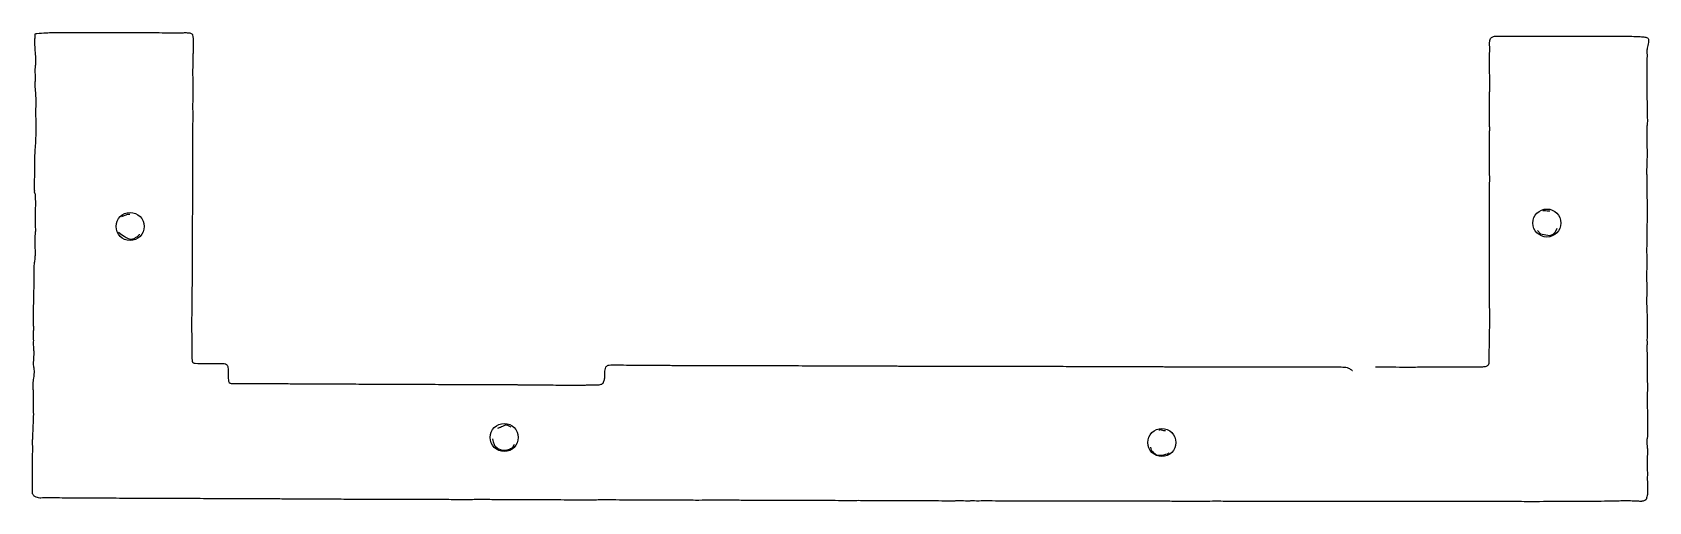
# Model space of a CAD drawing. Header units: millimetres. Extents: x -173 to 0, y 2 to 52.
import ezdxf

# ---------------------------------------------------------------- set-up
doc = ezdxf.new("R2010")
doc.units = ezdxf.units.MM
doc.linetypes.add('CENTERX2', pattern=[20.32, 12.7, -2.54, 2.54, -2.54])

msp = doc.modelspace()

# ---------------------------------------------------------------- linework, layer by layer
at = {"color": 7, "linetype": 'CENTERX2', "flags": 128}
msp.add_lwpolyline([(-11.98, 30.6), (-11.65, 30.24), (-11.65, 30.24), (-11.65, 30.24), (-11.65, 30.24), (-11.65, 30.24), (-11.65, 30.24), (-11.65, 30.24), (-11.65, 30.24), (-11.65, 30.24), (-11.65, 30.24), (-11.65, 30.24), (-11.64, 30.23), (-11.63, 30.23), (-10.67, 30.06), (-10.65, 30.06), (-10.3, 30.19), (-10.03, 30.45), (-9.85, 30.83)], dxfattribs=at)
at = {"color": 7, "linetype": 'Continuous'}
for centre in [(-10.96, 31.39), (-162.63, 31.02), (-122.58, 8.44), (-52.18, 7.9)]:
    msp.add_circle(centre, 1.5, dxfattribs=at)
for points, knots in [([(-29.3, 16.01), (-27.41, 15.98), (-25.68, 15.98), (-24.99, 15.98), (-24.52, 15.99), (-23.96, 15.99), (-23.84, 15.98), (-23.36, 15.99), (-22.78, 15.99), (-21.73, 15.99), (-20.84, 15.99), (-19.49, 16), (-18.9, 15.99), (-18.37, 15.99), (-18.12, 15.99), (-17.78, 16.02), (-17.4, 16.05), (-17.13, 16.29), (-17.12, 16.42), (-17.13, 16.58), (-17.13, 16.64), (-17.13, 16.7), (-17.13, 16.81), (-17.14, 17.08), (-17.13, 17.88), (-17.1, 18.44), (-17.09, 19.51), (-17.08, 20.49), (-17.08, 21.45), (-17.08, 21.66), (-17.08, 21.98), (-17.09, 22.45), (-17.1, 22.97), (-17.1, 23.53), (-17.09, 25.01), (-17.09, 26.14), (-17.12, 27.43), (-17.1, 28.59), (-17.12, 29.56), (-17.09, 30.97), (-17.1, 32.69), (-17.08, 33.84), (-17.1, 34.61), (-17.09, 35.25), (-17.08, 36.2), (-17.09, 37.06), (-17.09, 37.59), (-17.1, 38.79), (-17.09, 39.43), (-17.09, 40.14), (-17.1, 40.6), (-17.09, 40.98), (-17.08, 41.52), (-17.09, 42), (-17.09, 42.24), (-17.1, 42.85), (-17.1, 44.96), (-17.09, 45.47), (-17.07, 45.7), (-17.06, 46.14), (-17.06, 46.61), (-17.09, 47.28), (-17.1, 48.13), (-17.09, 48.91), (-17.09, 49.54), (-17.08, 49.81), (-17.08, 50.17), (-17.08, 50.23), (-17.08, 50.23), (-17.09, 50.32), (-17.1, 50.43), (-17.1, 50.47), (-17.1, 50.51), (-17.09, 51.08), (-16.83, 51.35), (-16.37, 51.4), (-16.05, 51.39), (-15.62, 51.39), (-15.03, 51.39), (-14.62, 51.39), (-14.22, 51.39), (-13.29, 51.39), (-12.64, 51.39), (-12.14, 51.39), (-10.41, 51.39), (-9.53, 51.4), (-8.66, 51.39), (-8.06, 51.39), (-6.89, 51.39), (-5.64, 51.39), (-4.54, 51.39), (-3.57, 51.4), (-2.37, 51.38), (-1.85, 51.37), (-1.24, 51.35), (-0.67, 51.33), (-0.31, 51.27), (-0.14, 51.18), (-0.06, 50.96), (-0.07, 50.72), (-0.18, 50.3), (-0.28, 49.83), (-0.23, 49.44), (-0.22, 49.33), (-0.26, 48.96), (-0.27, 48.72), (-0.26, 48.13), (-0.26, 47.44), (-0.25, 45.51), (-0.23, 42.57), (-0.2, 42.46), (-0.19, 42.44), (-0.19, 42.44), (-0.19, 42.43), (-0.19, 42.39), (-0.24, 41.91), (-0.25, 41.73), (-0.28, 41.43), (-0.25, 40.8), (-0.28, 40.11), (-0.24, 39.44), (-0.23, 38.65), (-0.26, 37.61), (-0.29, 37.13), (-0.28, 36.5), (-0.24, 35.86), (-0.25, 34.33), (-0.23, 33.05), (-0.23, 31.78), (-0.26, 30.75), (-0.24, 30.08), (-0.25, 29.76), (-0.26, 29.66), (-0.26, 29.44), (-0.27, 29.22), (-0.28, 28.81), (-0.28, 28), (-0.26, 27.28), (-0.29, 25.8), (-0.29, 25.16), (-0.24, 24.44), (-0.28, 23.51), (-0.29, 22.87), (-0.24, 21.7), (-0.23, 21.54), (-0.22, 21.48), (-0.22, 21.27), (-0.22, 21.19), (-0.23, 21.17), (-0.24, 21.15), (-0.24, 21.11), (-0.24, 21.03), (-0.23, 20.79), (-0.24, 20.54), (-0.24, 20.51), (-0.24, 20.48), (-0.24, 20.36), (-0.24, 20.24), (-0.21, 19.55), (-0.21, 19.43), (-0.21, 19.41), (-0.21, 19.39), (-0.21, 19.34), (-0.25, 19.01), (-0.24, 18.67), (-0.23, 18.59), (-0.22, 18.57), (-0.24, 18.37), (-0.26, 17.89), (-0.22, 17.2), (-0.22, 16.61), (-0.22, 15.68), (-0.22, 15.21), (-0.21, 14.73), (-0.2, 13.84), (-0.21, 12.85), (-0.21, 12.52), (-0.21, 11.88), (-0.2, 11.08), (-0.2, 10.29), (-0.19, 9.59), (-0.18, 8.87), (-0.2, 8.49), (-0.21, 8.39), (-0.28, 8.16), (-0.25, 7.81), (-0.24, 7.62), (-0.21, 7.21), (-0.2, 7.19), (-0.2, 7.18), (-0.2, 7.16), (-0.2, 7.05), (-0.2, 6.86), (-0.2, 6.58), (-0.22, 6.27), (-0.21, 5.94), (-0.22, 5.58), (-0.21, 4.95), (-0.19, 4.35), (-0.23, 3.95), (-0.17, 3.51), (-0.18, 2.89), (-0.18, 2.62), (-0.18, 2.4), (-0.27, 1.95), (-0.35, 1.8), (-0.38, 1.76), (-0.64, 1.63), (-0.72, 1.61), (-0.75, 1.61), (-0.8, 1.61), (-0.93, 1.6), (-1.34, 1.63), (-1.93, 1.65), (-2.64, 1.65), (-3.12, 1.65), (-3.87, 1.62), (-4.87, 1.61), (-6.58, 1.59), (-8.52, 1.58), (-10.13, 1.58), (-11.64, 1.57), (-13.6, 1.57), (-15.36, 1.59), (-16.82, 1.57), (-18.6, 1.58), (-20.23, 1.58), (-21.74, 1.58), (-23.16, 1.57), (-24.28, 1.59), (-25.81, 1.59), (-26.09, 1.58), (-26.54, 1.58), (-26.86, 1.57), (-27.41, 1.58), (-28.07, 1.59), (-28.75, 1.6), (-29.65, 1.59), (-32.28, 1.61), (-32.97, 1.6), (-33.83, 1.61), (-34.26, 1.6), (-34.88, 1.6), (-35.28, 1.6), (-35.42, 1.6), (-35.44, 1.6), (-35.62, 1.6), (-35.87, 1.6), (-36.09, 1.59), (-36.61, 1.59), (-37.36, 1.58), (-38.41, 1.59), (-39.57, 1.59), (-40.78, 1.61), (-42.02, 1.6), (-42.95, 1.6), (-43.95, 1.6), (-44.97, 1.6), (-45.77, 1.61), (-46.81, 1.61), (-48.11, 1.6), (-50.26, 1.6), (-51.62, 1.61), (-52.33, 1.62), (-53.2, 1.62), (-54.35, 1.61), (-55.59, 1.62), (-57.19, 1.62), (-58.36, 1.63), (-59.46, 1.63), (-60.5, 1.63), (-61.67, 1.63), (-62.41, 1.63), (-63.22, 1.63), (-64.03, 1.63), (-66, 1.63), (-68, 1.64), (-69.42, 1.64), (-71.2, 1.65), (-71.4, 1.65), (-71.93, 1.64), (-71.98, 1.64), (-71.99, 1.64), (-71.99, 1.64), (-72, 1.64), (-72.35, 1.65), (-72.57, 1.65), (-72.75, 1.64), (-72.76, 1.64), (-72.77, 1.64), (-72.83, 1.64), (-73.34, 1.64), (-73.58, 1.65), (-74, 1.65), (-74.08, 1.65), (-74.46, 1.64), (-74.85, 1.64), (-75.27, 1.64), (-75.41, 1.64), (-75.42, 1.64), (-75.54, 1.64), (-76.21, 1.65), (-76.76, 1.65), (-77.93, 1.66), (-78.91, 1.65), (-79.46, 1.65), (-80.11, 1.66), (-81.14, 1.67), (-82.34, 1.67), (-83.35, 1.67), (-84.24, 1.68), (-84.93, 1.68), (-86.33, 1.67), (-87.41, 1.69), (-88.79, 1.69), (-89.63, 1.68), (-91.05, 1.7), (-92.69, 1.7), (-94.21, 1.71), (-96.02, 1.7), (-97.51, 1.72), (-99.2, 1.72), (-100.52, 1.72), (-102.31, 1.71), (-103.84, 1.73), (-104.74, 1.74), (-105.59, 1.73), (-106.51, 1.73), (-107.11, 1.73), (-108.7, 1.73), (-110.6, 1.75), (-111.27, 1.77), (-111.92, 1.76), (-112.53, 1.75), (-113.1, 1.75), (-115.19, 1.75), (-117.19, 1.75), (-119.28, 1.77), (-120.75, 1.77), (-122.39, 1.77), (-123.17, 1.78), (-124.53, 1.79), (-125.48, 1.8), (-126.36, 1.77), (-127.78, 1.78), (-129.73, 1.8), (-131.15, 1.81), (-131.67, 1.8), (-132, 1.8), (-132.07, 1.8), (-132.7, 1.81), (-132.92, 1.81), (-133.36, 1.81), (-133.7, 1.81), (-134.26, 1.8), (-134.67, 1.8), (-134.94, 1.81), (-137.31, 1.81), (-139.57, 1.82), (-141.6, 1.83), (-143.3, 1.84), (-145.07, 1.85), (-146.8, 1.86), (-148.56, 1.87), (-150.76, 1.86), (-152, 1.86), (-154.62, 1.9), (-156.67, 1.89), (-160.48, 1.92), (-163.78, 1.92), (-166.27, 1.96), (-169.36, 1.96), (-170.9, 1.97), (-171.74, 1.98), (-172.11, 1.96), (-172.36, 1.96), (-172.74, 2.06), (-172.92, 2.19), (-173.05, 2.38), (-173.07, 2.42), (-173.07, 2.43), (-173.08, 2.47), (-173.1, 3.29), (-173.08, 3.58), (-173.08, 4.24), (-173.07, 5.5), (-173.07, 6.41), (-173.06, 6.92), (-173.05, 7.18), (-173.06, 7.57), (-173.07, 7.76), (-173.07, 8.1), (-173.03, 8.75), (-173.02, 9.2), (-173.02, 9.42), (-172.95, 10.49), (-172.95, 11.1), (-172.98, 11.31), (-172.95, 11.88), (-172.99, 12.13), (-172.97, 12.27), (-172.96, 12.43), (-172.96, 12.61), (-172.97, 13.08), (-172.98, 13.35), (-172.99, 13.51), (-173, 13.8), (-173.01, 14.23), (-172.93, 14.99), (-172.82, 15.51), (-172.98, 16.14), (-172.96, 16.55), (-172.92, 17.22), (-172.9, 17.65), (-172.93, 17.81), (-172.96, 17.98), (-172.95, 18.19), (-172.97, 18.61), (-172.95, 18.76), (-172.96, 18.96), (-172.98, 19.49), (-172.98, 19.52), (-172.97, 19.59), (-172.97, 19.69), (-172.96, 19.78), (-172.95, 20.03), (-172.96, 20.6), (-172.98, 21.05), (-173, 21.63), (-172.94, 22.79), (-172.95, 23.9), (-172.88, 24.87), (-172.93, 26.03), (-172.88, 27.18), (-172.83, 27.29), (-172.8, 27.58), (-172.76, 28.13), (-172.76, 28.49), (-172.8, 28.74), (-172.83, 29.8), (-172.73, 30.35), (-172.74, 30.79), (-172.78, 31.8), (-172.78, 32.66), (-172.72, 33.29), (-172.76, 34.21), (-172.75, 34.45), (-172.81, 34.58), (-172.85, 34.64), (-172.86, 34.71), (-172.84, 34.83), (-172.87, 35.15), (-172.86, 35.64), (-172.85, 36.11), (-172.84, 36.76), (-172.84, 37.1), (-172.83, 37.44), (-172.84, 37.94), (-172.83, 38.45), (-172.83, 38.58), (-172.8, 38.96), (-172.76, 39.62), (-172.71, 40.32), (-172.68, 41.26), (-172.67, 41.92), (-172.69, 42.56), (-172.75, 43.37), (-172.67, 43.85), (-172.72, 45.13), (-172.74, 45.59), (-172.81, 46.07), (-172.79, 46.4), (-172.72, 47.06), (-172.77, 47.3), (-172.8, 47.8), (-172.8, 47.89), (-172.74, 48.26), (-172.72, 48.53), (-172.75, 49.69), (-172.83, 50.36), (-172.82, 50.92), (-172.8, 51.49), (-172.79, 51.57), (-172.79, 51.61), (-172.79, 51.63), (-172.78, 51.64), (-172.73, 51.66), (-171.92, 51.75), (-170.26, 51.79), (-168.52, 51.8), (-167.4, 51.78), (-165.82, 51.77), (-164.39, 51.79), (-162.84, 51.77), (-161.11, 51.77), (-159.36, 51.76), (-158.59, 51.75), (-157.86, 51.74), (-157.42, 51.74), (-156.61, 51.77), (-156.43, 51.75), (-156.23, 51.73), (-156.12, 51.7), (-155.95, 51.55), (-155.95, 51.54), (-155.95, 51.54), (-155.95, 51.54), (-155.89, 51.2), (-155.88, 50.89), (-155.89, 50.24), (-155.89, 49.89), (-155.89, 49.79), (-155.91, 49.11), (-155.91, 48.85), (-155.91, 48.74), (-155.91, 48.34), (-155.93, 47.98), (-155.94, 47.73), (-155.94, 47.21), (-155.92, 46.83), (-155.92, 46.3), (-155.91, 45.78), (-155.91, 45.77), (-155.91, 45.77), (-155.91, 45.76), (-155.91, 45.72), (-155.92, 45.59), (-155.93, 45.34), (-155.92, 45.18), (-155.93, 44.84), (-155.93, 44.57), (-155.94, 44.04), (-155.93, 43.14), (-155.92, 42.53), (-155.93, 42.25), (-155.95, 41.57), (-155.96, 38.93), (-155.95, 36.45), (-155.94, 34.87), (-155.96, 33.17), (-155.98, 31.48), (-155.98, 29.57), (-156, 28.46), (-155.99, 26.67), (-155.99, 25.67), (-156.01, 24.38), (-156.01, 22.99), (-156.05, 21.31), (-156.04, 20.01), (-156.04, 18.26), (-156.04, 16.71), (-155.96, 16.51), (-155.89, 16.43), (-155.83, 16.41), (-155.25, 16.34), (-155.07, 16.36), (-154.64, 16.37), (-153.96, 16.37), (-153.4, 16.36), (-152.95, 16.37), (-152.58, 16.37), (-152.3, 16.29), (-152.19, 16.14), (-152.15, 15.93), (-152.14, 15.55), (-152.15, 14.97), (-152.1, 14.41), (-151.98, 14.28), (-151.86, 14.23), (-151.56, 14.21), (-149.57, 14.22), (-147.53, 14.2), (-146.8, 14.2), (-145.96, 14.2), (-144.95, 14.2), (-144.38, 14.18), (-142.83, 14.18), (-141.56, 14.17), (-140.41, 14.17), (-138.98, 14.17), (-138, 14.16), (-136.5, 14.15), (-134.31, 14.15), (-132.69, 14.15), (-131.27, 14.13), (-129.29, 14.13), (-128.16, 14.11), (-127.35, 14.11), (-126.31, 14.11), (-125.65, 14.11), (-124.75, 14.11), (-124.02, 14.11), (-123.43, 14.11), (-122.86, 14.1), (-122.49, 14.09), (-121.96, 14.1), (-121.23, 14.1), (-121.14, 14.1), (-121.13, 14.09), (-121.04, 14.09), (-120.89, 14.09), (-120.58, 14.09), (-120.06, 14.09), (-119.76, 14.07), (-119.58, 14.07), (-119.5, 14.08), (-119.31, 14.06), (-118.93, 14.07), (-118.5, 14.07), (-117.74, 14.06), (-116.5, 14.05), (-115.92, 14.05), (-114.72, 14.04), (-114.02, 14.05), (-113.35, 14.07), (-113.1, 14.07), (-112.7, 14.06), (-112.26, 14.1), (-112.01, 14.2), (-111.9, 14.46), (-111.79, 14.84), (-111.82, 15.48), (-111.75, 15.98), (-111.52, 16.17), (-111.25, 16.21), (-109.58, 16.2), (-107.95, 16.18), (-107.68, 16.16), (-107.34, 16.18), (-106.92, 16.18), (-106.71, 16.18), (-106.7, 16.18), (-106.53, 16.18), (-106.04, 16.17), (-105.59, 16.17), (-105.28, 16.17), (-104.62, 16.16), (-104.29, 16.16), (-103.93, 16.16), (-103.2, 16.15), (-102.51, 16.15), (-101.55, 16.15), (-100.91, 16.14), (-100.31, 16.16), (-99.6, 16.15), (-99.46, 16.15), (-98.83, 16.15), (-97.82, 16.14), (-96.77, 16.15), (-95.48, 16.14), (-93.95, 16.13), (-92.79, 16.13), (-91.38, 16.13), (-89.78, 16.12), (-88.96, 16.11), (-87.93, 16.11), (-87.13, 16.11), (-86.25, 16.1), (-84.65, 16.11), (-83.33, 16.1), (-82.71, 16.1), (-82.26, 16.1), (-82.08, 16.1), (-81.76, 16.1), (-81.25, 16.1), (-81.04, 16.1), (-80.71, 16.09), (-80.08, 16.09), (-79.52, 16.09), (-79.13, 16.08), (-78.34, 16.09), (-77.3, 16.09), (-75.4, 16.09), (-73.72, 16.08), (-72.71, 16.07), (-72.14, 16.07), (-71.91, 16.06), (-71.39, 16.06), (-70.97, 16.07), (-70.4, 16.07), (-69.77, 16.07), (-69.52, 16.06), (-69.29, 16.07), (-68.88, 16.06), (-68.2, 16.07), (-67.45, 16.06), (-66.42, 16.06), (-65.68, 16.06), (-64.44, 16.06), (-64.14, 16.06), (-63.1, 16.06), (-62.04, 16.05), (-60.79, 16.05), (-59.91, 16.05), (-58.33, 16.04), (-56.94, 16.03), (-56.06, 16.03), (-55.52, 16.02), (-54.64, 16.03), (-53.95, 16.02), (-53.09, 16.02), (-52.49, 16.02), (-51.94, 16.02), (-51.08, 16.01), (-50.31, 16.01), (-50.16, 16.01), (-49.54, 16.01), (-49.12, 16.01), (-48.92, 16.01), (-47.84, 16.02), (-46.19, 16.01), (-45.57, 16), (-45.29, 16), (-45.2, 16), (-44.74, 16.01), (-44.18, 16), (-43.75, 16), (-43.23, 16), (-42.79, 16), (-41.61, 16), (-40.83, 16), (-40.17, 16), (-39.69, 16), (-38.63, 16), (-38.34, 15.99), (-37.92, 16), (-37.32, 16), (-36.84, 15.99), (-36.49, 15.99), (-35.68, 16), (-34.44, 16), (-33.59, 16), (-33.01, 15.99), (-32.69, 15.98), (-32.35, 15.96), (-31.96, 15.73), (-31.81, 15.63), (-31.78, 15.61), (-31.77, 15.6), (-31.77, 15.6), (-31.77, 15.6), (-31.77, 15.6)], [0, 0, 0, 0, 0.003663, 0.007002, 0.008345, 0.009254, 0.010345, 0.010574, 0.011506, 0.012629, 0.014676, 0.016399, 0.019014, 0.020148, 0.02118, 0.021663, 0.022325, 0.023071, 0.02376, 0.024014, 0.024331, 0.024439, 0.024553, 0.024775, 0.025299, 0.026849, 0.027934, 0.030013, 0.031913, 0.033774, 0.034185, 0.034798, 0.035718, 0.036717, 0.037815, 0.040668, 0.042858, 0.045375, 0.047608, 0.049499, 0.052226, 0.055574, 0.057788, 0.059286, 0.060526, 0.062381, 0.064049, 0.065065, 0.067388, 0.068634, 0.070009, 0.070907, 0.071634, 0.072684, 0.073626, 0.07408, 0.07526, 0.079367, 0.080357, 0.080789, 0.081654, 0.082563, 0.083869, 0.085512, 0.08702, 0.088236, 0.088762, 0.089458, 0.089582, 0.089587, 0.089762, 0.089974, 0.090047, 0.090132, 0.091236, 0.091965, 0.092858, 0.093471, 0.09432, 0.095447, 0.09626, 0.097036, 0.098837, 0.100096, 0.101055, 0.10442, 0.106126, 0.107798, 0.108977, 0.111246, 0.113661, 0.115788, 0.117685, 0.120008, 0.121019, 0.122202, 0.123308, 0.124006, 0.124388, 0.124832, 0.125306, 0.126151, 0.127076, 0.127846, 0.128061, 0.128781, 0.129243, 0.130392, 0.13172, 0.135468, 0.141156, 0.141386, 0.141423, 0.14143, 0.141437, 0.141516, 0.142461, 0.1428, 0.143401, 0.144611, 0.145956, 0.147246, 0.14878, 0.15081, 0.151732, 0.152964, 0.154211, 0.157162, 0.159649, 0.162117, 0.164113, 0.165405, 0.166025, 0.166217, 0.166655, 0.167082, 0.167865, 0.169437, 0.170832, 0.173703, 0.174959, 0.176343, 0.178151, 0.179388, 0.181672, 0.181971, 0.182089, 0.182502, 0.182646, 0.182703, 0.182748, 0.182809, 0.182977, 0.18343, 0.183915, 0.183982, 0.18403, 0.184275, 0.184506, 0.185853, 0.186086, 0.186121, 0.186149, 0.186258, 0.186896, 0.187564, 0.187709, 0.187749, 0.188138, 0.189068, 0.190418, 0.191563, 0.193352, 0.194269, 0.19521, 0.196922, 0.198844, 0.199487, 0.200727, 0.202284, 0.203813, 0.205172, 0.206558, 0.207301, 0.207492, 0.207964, 0.208641, 0.209006, 0.209802, 0.209856, 0.209866, 0.209903, 0.210127, 0.210493, 0.211029, 0.211629, 0.212283, 0.212967, 0.2142, 0.215367, 0.216147, 0.217004, 0.218199, 0.218718, 0.219146, 0.220047, 0.220368, 0.220474, 0.221029, 0.221197, 0.221249, 0.221343, 0.221587, 0.222394, 0.223537, 0.224918, 0.225835, 0.227303, 0.229246, 0.232548, 0.236311, 0.239433, 0.242371, 0.246173, 0.249585, 0.252406, 0.255867, 0.259017, 0.261941, 0.264704, 0.266874, 0.269847, 0.270381, 0.27125, 0.271878, 0.272935, 0.274223, 0.275533, 0.277278, 0.282379, 0.283722, 0.285394, 0.286229, 0.287415, 0.288207, 0.288465, 0.288509, 0.28886, 0.289344, 0.289761, 0.290787, 0.292233, 0.294267, 0.296515, 0.298856, 0.30126, 0.303075, 0.305001, 0.306981, 0.308546, 0.31056, 0.313066, 0.317254, 0.319887, 0.321267, 0.322952, 0.325172, 0.327583, 0.330672, 0.33294, 0.335087, 0.337105, 0.339372, 0.340804, 0.342381, 0.343942, 0.34777, 0.35164, 0.354398, 0.357852, 0.358226, 0.359251, 0.359358, 0.359366, 0.35937, 0.359393, 0.360075, 0.360493, 0.360858, 0.360874, 0.360888, 0.361005, 0.361996, 0.362467, 0.36328, 0.363426, 0.36417, 0.364922, 0.365736, 0.366005, 0.366027, 0.366257, 0.367549, 0.368629, 0.370901, 0.372788, 0.37385, 0.375123, 0.377115, 0.379447, 0.381403, 0.383125, 0.384461, 0.387175, 0.389272, 0.391948, 0.393582, 0.396322, 0.399506, 0.402462, 0.405965, 0.408857, 0.412142, 0.414693, 0.41817, 0.421136, 0.422866, 0.424531, 0.4263, 0.427471, 0.430559, 0.43424, 0.435541, 0.436795, 0.43798, 0.439076, 0.443128, 0.447022, 0.451063, 0.45392, 0.457089, 0.458616, 0.461251, 0.463089, 0.4648, 0.467548, 0.471325, 0.474072, 0.475083, 0.475731, 0.475873, 0.477081, 0.477511, 0.478356, 0.479029, 0.480102, 0.480901, 0.481429, 0.486026, 0.490412, 0.494347, 0.497647, 0.501079, 0.504422, 0.507838, 0.512094, 0.514497, 0.519582, 0.523553, 0.530944, 0.537341, 0.542166, 0.548173, 0.551158, 0.552772, 0.5535, 0.553984, 0.554739, 0.555188, 0.555623, 0.555715, 0.555738, 0.555803, 0.557402, 0.557963, 0.559252, 0.561679, 0.563456, 0.564434, 0.564938, 0.565699, 0.566068, 0.566722, 0.567993, 0.568873, 0.569297, 0.571371, 0.572547, 0.572968, 0.574061, 0.574564, 0.574825, 0.575137, 0.5755, 0.576404, 0.576925, 0.577244, 0.577803, 0.578633, 0.580109, 0.581144, 0.582408, 0.583208, 0.584506, 0.585338, 0.585654, 0.585991, 0.586384, 0.587211, 0.587495, 0.587888, 0.588909, 0.58897, 0.589102, 0.589299, 0.589482, 0.589971, 0.591081, 0.591947, 0.593073, 0.595318, 0.597478, 0.599357, 0.60161, 0.603847, 0.604079, 0.604631, 0.605716, 0.606414, 0.606903, 0.608943, 0.61003, 0.610901, 0.612844, 0.614521, 0.615736, 0.617539, 0.618006, 0.618276, 0.618415, 0.618554, 0.618797, 0.619414, 0.620367, 0.621268, 0.622541, 0.623193, 0.62385, 0.624824, 0.625818, 0.626067, 0.626799, 0.628084, 0.629442, 0.631267, 0.63255, 0.633787, 0.635371, 0.636313, 0.638787, 0.63968, 0.640626, 0.641259, 0.642549, 0.643031, 0.643994, 0.644184, 0.644902, 0.645427, 0.647677, 0.648993, 0.650067, 0.651183, 0.651339, 0.651406, 0.651447, 0.651474, 0.651579, 0.653164, 0.656375, 0.659747, 0.66192, 0.664991, 0.667753, 0.670758, 0.674111, 0.677521, 0.679013, 0.680416, 0.681281, 0.682842, 0.683193, 0.683589, 0.683802, 0.684241, 0.684252, 0.684256, 0.684267, 0.684933, 0.685527, 0.686797, 0.687469, 0.68766, 0.688978, 0.68948, 0.689696, 0.690474, 0.691165, 0.691655, 0.692667, 0.693411, 0.694433, 0.695437, 0.695464, 0.695468, 0.695474, 0.695564, 0.695808, 0.696295, 0.696614, 0.697268, 0.697788, 0.698823, 0.700555, 0.701745, 0.702293, 0.703605, 0.708721, 0.713541, 0.716591, 0.719898, 0.723174, 0.726871, 0.729019, 0.732494, 0.734438, 0.736943, 0.739627, 0.742889, 0.745402, 0.748811, 0.751808, 0.75223, 0.752424, 0.752554, 0.753683, 0.754035, 0.754879, 0.756182, 0.757281, 0.758148, 0.758874, 0.759436, 0.759785, 0.760195, 0.76094, 0.762059, 0.763163, 0.763501, 0.763753, 0.764329, 0.768184, 0.772137, 0.773551, 0.775185, 0.777141, 0.778257, 0.781259, 0.783713, 0.785944, 0.788723, 0.790616, 0.793537, 0.79778, 0.800917, 0.803664, 0.807516, 0.809704, 0.811277, 0.81329, 0.814568, 0.816317, 0.817726, 0.81887, 0.819979, 0.820697, 0.821713, 0.823126, 0.823308, 0.823327, 0.823508, 0.823794, 0.824391, 0.825406, 0.825977, 0.826338, 0.826487, 0.826862, 0.827604, 0.828433, 0.829905, 0.832298, 0.833442, 0.835765, 0.837116, 0.83842, 0.838899, 0.839667, 0.840525, 0.841059, 0.84161, 0.842368, 0.843606, 0.844588, 0.845177, 0.845705, 0.848939, 0.8521, 0.852629, 0.853277, 0.85409, 0.854502, 0.854519, 0.854861, 0.855801, 0.856669, 0.85727, 0.858558, 0.859188, 0.859892, 0.861319, 0.862646, 0.864513, 0.865757, 0.866905, 0.868283, 0.868566, 0.869787, 0.871747, 0.873786, 0.87628, 0.879253, 0.881491, 0.88422, 0.887326, 0.888918, 0.890918, 0.892474, 0.894169, 0.897282, 0.899837, 0.901028, 0.901909, 0.902262, 0.902883, 0.903873, 0.904277, 0.904923, 0.906144, 0.907227, 0.907972, 0.909516, 0.911527, 0.915209, 0.918466, 0.920419, 0.921536, 0.921975, 0.922984, 0.923803, 0.924907, 0.926124, 0.926619, 0.927054, 0.927851, 0.929177, 0.930619, 0.932629, 0.934047, 0.936466, 0.937042, 0.939062, 0.941113, 0.943539, 0.945239, 0.948299, 0.950998, 0.952716, 0.953764, 0.955454, 0.956793, 0.958458, 0.959622, 0.960692, 0.962364, 0.963859, 0.964142, 0.965356, 0.966158, 0.966552, 0.968643, 0.971847, 0.973048, 0.973587, 0.973756, 0.974653, 0.975745, 0.976581, 0.977584, 0.978442, 0.980723, 0.982245, 0.983523, 0.98444, 0.986494, 0.987058, 0.987876, 0.98904, 0.989981, 0.990649, 0.992218, 0.994624, 0.996283, 0.997407, 0.998021, 0.998681, 0.999552, 0.999912, 0.999982, 0.999996, 1, 1, 1, 1]), ([(-162.65, 32.31), (-162.77, 32.33), (-163.07, 32.26), (-163.56, 32.06), (-163.4, 32.13), (-163.56, 32.06)], [0, 0, 0, 0, 0.130289, 0.447511, 1, 1, 1, 1]), ([(-10.63, 32.65), (-11.08, 32.68), (-11.41, 32.7), (-11.3, 32.69), (-11.41, 32.7)], [0, 0, 0, 0, 0.577583, 1, 1, 1, 1]), ([(-163.87, 30.42), (-162.94, 29.66), (-162.43, 29.63), (-162.12, 29.78), (-161.7, 30.05), (-161.67, 30.08), (-161.63, 30.2), (-161.64, 30.15), (-161.63, 30.2)], [0, 0, 0, 0, 0.442163, 0.628168, 0.755546, 0.939284, 0.952719, 1, 1, 1, 1]), ([(-121.82, 9.53), (-122.19, 9.71), (-122.33, 9.77), (-122.39, 9.78), (-122.48, 9.77), (-122.75, 9.61), (-123.3, 9.41), (-123.1, 9.46), (-123.3, 9.41)], [0, 0, 0, 0, 0.257734, 0.347988, 0.388063, 0.44294, 0.638391, 1, 1, 1, 1]), ([(-51.78, 9.14), (-51.92, 9.16), (-52.18, 9.21), (-52.28, 9.24), (-52.33, 9.26), (-52.4, 9.25), (-52.5, 9.21), (-52.47, 9.23), (-52.5, 9.21)], [0, 0, 0, 0, 0.191776, 0.542486, 0.680104, 0.756576, 0.858099, 1, 1, 1, 1]), ([(-123.82, 8.31), (-123.8, 8), (-123.72, 7.86), (-123.59, 7.5), (-123.05, 7.11), (-122.5, 7.01), (-121.76, 7.3), (-121.66, 7.41), (-121.47, 7.71), (-121.53, 7.6), (-121.47, 7.71)], [0, 0, 0, 0, 0.09207, 0.13996, 0.254826, 0.450086, 0.615578, 0.850817, 0.894066, 1, 1, 1, 1]), ([(-53.41, 7.4), (-53.38, 7.13), (-53.09, 6.82), (-52.96, 6.74), (-52.95, 6.74), (-52.95, 6.73), (-52.93, 6.72), (-52.79, 6.59), (-52.78, 6.58), (-52.75, 6.57), (-52.39, 6.5), (-51.69, 6.6), (-51.41, 6.81), (-51.5, 6.73), (-51.41, 6.81)], [0, 0, 0, 0, 0.104518, 0.273214, 0.333337, 0.336696, 0.339394, 0.346591, 0.421237, 0.428669, 0.441362, 0.58599, 0.862386, 1, 1, 1, 1]), ([(-51.41, 6.81), (-51.41, 6.8), (-51.41, 6.79), (-51.41, 6.79), (-51.41, 6.79), (-51.41, 6.79)], [0, 0, 0, 0, 0.72968, 0.920979, 1, 1, 1, 1])]:
    msp.add_open_spline(points, degree=3, knots=knots, dxfattribs=at)

doc.saveas('drawing.dxf')
